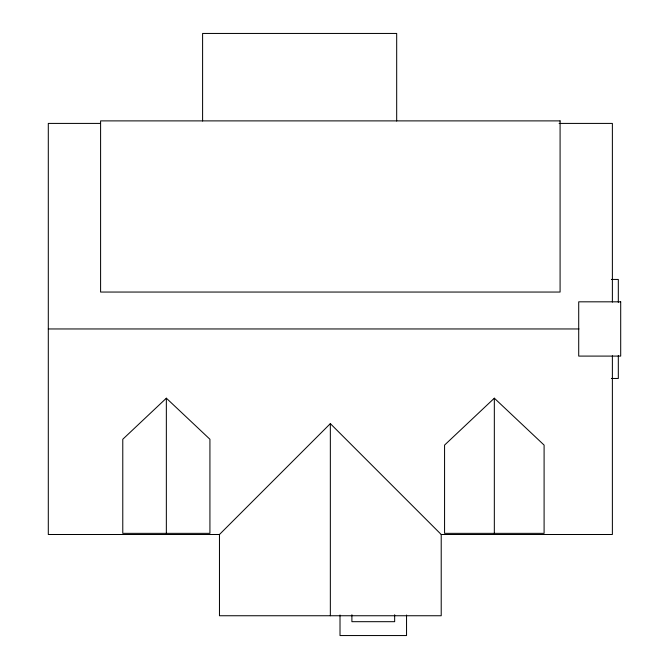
<?xml version="1.0" encoding="UTF-8"?>
<svg xmlns="http://www.w3.org/2000/svg" width="669" height="669" viewBox="0 0 669 669"><rect width="100%" height="100%" fill="white"/><g stroke="black" fill="none" stroke-linecap="round" stroke-linejoin="round"><path stroke-width="1" d="M100.534 123.414L48.302 123.414L48.302 534.498L219.465 534.498L330.344 423.628L441.214 534.498L612.378 534.498L612.378 355.791M166.347 398.189L122.778 439.257L122.778 533.352L209.924 533.352L209.924 439.257L166.347 398.189L166.347 533.352M494.332 398.189L444.567 445.094L444.567 533.352L544.098 533.352L544.098 445.094L494.332 398.189L494.332 533.352M559.1 123.414L612.378 123.414L612.378 302.104M611.391 279.441L618.315 279.441L618.315 302.371M48.302 328.956L578.994 328.956M611.391 378.47L618.315 378.47L618.315 355.54M441.214 534.498L441.214 615.748L219.465 615.748L219.465 534.498M406.543 615.012L406.543 635.55L340.011 635.55L340.011 615.012M396.684 121.014L396.684 33.45L202.598 33.45L202.598 121.014M394.66 614.752L394.66 621.685L351.894 621.685L351.894 614.752M330.344 423.628L330.344 615.748M560.087 120.888L100.593 120.888L100.593 292.052L560.087 292.052L560.087 120.888M620.698 301.819L578.71 301.819L578.71 356.092L620.698 356.092L620.698 301.819"/></g></svg>
